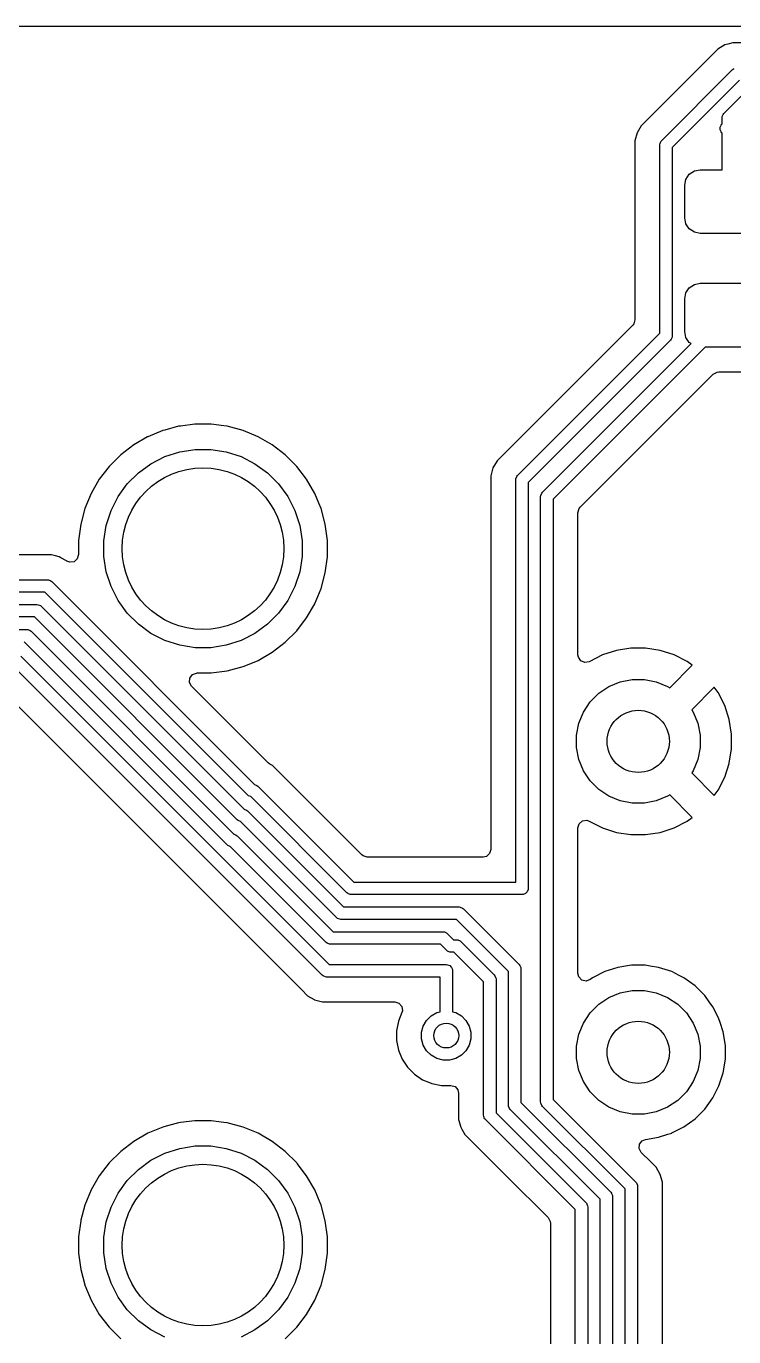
# Model space of a CAD drawing. Extents: x 0.71 to 7.56, y -5.16 to -0.79.
# Drawn here: x 5.508 to 5.956, y -1.617 to -0.787 of the extents above; entities that cross this region are included whole.
import ezdxf

# ---------------------------------------------------------------- set-up
doc = ezdxf.new("R2010")
doc.units = 0
doc.header["$MEASUREMENT"] = 0
doc.layers.add('BLACK', color=7, linetype='CONTINUOUS')

msp = doc.modelspace()

# ---------------------------------------------------------------- linework, layer by layer
at = {"layer": 'BLACK', "linetype": 'CONTINUOUS'}
for p, q in [((5.12299, -0.78742), (7.36199, -0.78742)), ((5.94604, -0.80189), (5.89752, -0.8504)), ((5.95053, -0.79929), (5.94604, -0.80189)), ((5.94604, -0.80189), (5.94604, -0.80189)), ((5.95232, -0.79881), (5.95053, -0.79929)), ((5.95554, -0.79795), (5.95232, -0.79881)), ((5.95232, -0.79881), (5.95232, -0.79881)), ((5.96073, -0.79795), (5.95554, -0.79795)), ((5.91051, -0.85972), (5.95535, -0.81487)), ((5.95535, -0.81487), (5.95595, -0.81438)), ((5.95595, -0.81438), (5.95637, -0.81421)), ((5.95977, -0.82159), (5.91723, -0.86413)), ((5.94988, -0.84262), (5.96188, -0.83062)), ((5.94872, -0.8454), (5.9488, -0.84463)), ((5.94872, -0.84929), (5.94872, -0.8454)), ((5.9488, -0.84463), (5.94939, -0.84321)), ((5.94939, -0.84321), (5.94988, -0.84262)), ((5.89752, -0.8504), (5.89493, -0.85489)), ((5.89752, -0.8504), (5.89752, -0.8504)), ((5.94756, -0.8514), (5.94815, -0.84998)), ((5.94756, -0.85293), (5.94756, -0.8514)), ((5.94815, -0.85435), (5.94756, -0.85293)), ((5.94815, -0.84998), (5.94864, -0.84938)), ((5.94864, -0.85495), (5.94815, -0.85435)), ((5.94864, -0.84938), (5.94872, -0.84929)), ((5.89493, -0.85489), (5.89359, -0.85991)), ((5.89359, -0.85991), (5.89359, -0.97322)), ((5.90935, -0.8625), (5.90943, -0.86173)), ((5.90935, -0.98177), (5.90935, -0.8625)), ((5.90943, -0.86173), (5.91002, -0.86031)), ((5.91002, -0.86031), (5.91051, -0.85972)), ((5.94872, -0.85503), (5.94864, -0.85495)), ((5.94872, -0.8783), (5.94872, -0.85503)), ((5.91723, -0.86413), (5.91723, -0.9834)), ((5.92799, -0.88118), (5.93118, -0.87905)), ((5.93118, -0.87905), (5.93494, -0.8783)), ((5.93494, -0.8783), (5.94872, -0.8783)), ((5.9251, -0.88814), (5.92585, -0.88438)), ((5.92585, -0.88438), (5.92799, -0.88118)), ((5.9251, -0.90881), (5.9251, -0.88814)), ((5.92585, -0.91258), (5.9251, -0.90881)), ((5.92799, -0.91577), (5.92585, -0.91258)), ((5.93118, -0.9179), (5.92799, -0.91577)), ((5.93494, -0.91865), (5.93118, -0.9179)), ((5.97038, -0.91865), (5.93494, -0.91865)), ((5.92585, -0.95623), (5.92799, -0.95303)), ((5.92799, -0.95303), (5.93118, -0.9509)), ((5.93118, -0.9509), (5.93494, -0.95015)), ((5.93494, -0.95015), (5.97038, -0.95015)), ((5.9251, -0.95999), (5.92585, -0.95623)), ((5.9251, -0.98066), (5.9251, -0.95999)), ((5.89216, -0.97667), (5.80628, -1.06255)), ((5.89281, -0.97586), (5.89216, -0.97667)), ((5.89359, -0.97322), (5.89281, -0.97586)), ((5.81926, -1.07186), (5.90935, -0.98177)), ((5.91608, -0.98619), (5.82598, -1.07628)), ((5.91656, -0.98559), (5.91608, -0.98619)), ((5.91679, -0.98504), (5.91656, -0.98559)), ((5.91715, -0.98417), (5.91679, -0.98504)), ((5.91723, -0.9834), (5.91715, -0.98417)), ((5.92585, -0.98443), (5.9251, -0.98066)), ((5.92799, -0.98762), (5.92585, -0.98443)), ((5.83501, -1.08241), (5.92907, -0.98835)), ((5.93805, -0.9905), (5.84173, -1.08682)), ((5.92907, -0.98835), (5.92799, -0.98762)), ((5.97038, -0.9905), (5.93805, -0.9905)), ((5.85893, -1.09193), (5.94315, -1.0077)), ((5.94315, -1.0077), (5.94557, -1.00638)), ((5.94557, -1.00638), (5.94661, -1.00627)), ((5.94661, -1.00627), (5.97296, -1.00627)), ((5.59471, -1.04337), (5.58517, -1.04732)), ((5.59584, -1.04307), (5.59471, -1.04337)), ((5.59471, -1.04337), (5.59471, -1.04337)), ((5.60468, -1.0407), (5.59584, -1.04307)), ((5.60582, -1.04055), (5.60468, -1.0407)), ((5.61492, -1.03935), (5.60582, -1.04055)), ((5.62524, -1.03935), (5.61492, -1.03935)), ((5.61492, -1.03935), (5.61492, -1.03935)), ((5.6332, -1.0404), (5.62524, -1.03935)), ((5.62524, -1.03935), (5.62524, -1.03935)), ((5.63548, -1.0407), (5.6332, -1.0404)), ((5.64545, -1.04337), (5.63548, -1.0407)), ((5.65499, -1.04732), (5.64545, -1.04337)), ((5.64545, -1.04337), (5.64545, -1.04337)), ((5.64545, -1.04337), (5.64545, -1.04337)), ((5.57623, -1.05248), (5.56804, -1.05877)), ((5.58504, -1.04739), (5.57623, -1.05248)), ((5.58517, -1.04732), (5.58504, -1.04739)), ((5.58517, -1.04732), (5.58517, -1.04732)), ((5.58517, -1.04732), (5.58517, -1.04732)), ((5.65511, -1.04739), (5.65499, -1.04732)), ((5.65499, -1.04732), (5.65499, -1.04732)), ((5.65499, -1.04732), (5.65499, -1.04732)), ((5.66393, -1.05248), (5.65511, -1.04739)), ((5.67212, -1.05877), (5.66393, -1.05248)), ((5.56804, -1.05877), (5.56074, -1.06607)), ((5.58717, -1.0644), (5.59597, -1.05991)), ((5.59597, -1.05991), (5.60537, -1.05686)), ((5.60537, -1.05686), (5.61514, -1.05531)), ((5.61514, -1.05531), (5.62502, -1.05531)), ((5.62502, -1.05531), (5.63478, -1.05686)), ((5.63478, -1.05686), (5.64418, -1.05991)), ((5.64418, -1.05991), (5.65299, -1.0644)), ((5.67942, -1.06607), (5.67212, -1.05877)), ((5.67212, -1.05877), (5.67212, -1.05877)), ((5.56074, -1.06607), (5.55445, -1.07426)), ((5.57218, -1.0772), (5.57917, -1.07021)), ((5.57917, -1.07021), (5.58717, -1.0644)), ((5.65299, -1.0644), (5.66099, -1.07021)), ((5.66099, -1.07021), (5.66798, -1.0772)), ((5.68571, -1.07426), (5.67942, -1.06607)), ((5.67942, -1.06607), (5.67942, -1.06607)), ((5.80369, -1.06704), (5.80234, -1.07205)), ((5.80628, -1.06255), (5.80369, -1.06704)), ((5.80628, -1.06255), (5.80628, -1.06255)), ((5.55445, -1.07426), (5.54929, -1.0832)), ((5.56637, -1.0852), (5.57218, -1.0772)), ((5.66798, -1.0772), (5.67379, -1.0852)), ((5.69087, -1.0832), (5.68571, -1.07426)), ((5.80234, -1.07205), (5.80234, -1.3086)), ((5.81811, -1.07465), (5.81819, -1.07388)), ((5.81811, -1.32925), (5.81811, -1.07465)), ((5.81819, -1.07388), (5.81877, -1.07246)), ((5.81877, -1.07246), (5.81926, -1.07186)), ((5.82598, -1.07628), (5.82598, -1.33319)), ((5.54929, -1.0832), (5.54534, -1.09274)), ((5.54929, -1.0832), (5.54929, -1.0832)), ((5.56188, -1.094), (5.56637, -1.0852)), ((5.67379, -1.0852), (5.67828, -1.094)), ((5.69339, -1.0893), (5.69087, -1.0832)), ((5.69087, -1.0832), (5.69087, -1.0832)), ((5.83386, -1.08519), (5.83393, -1.08442)), ((5.83386, -1.46845), (5.83386, -1.08519)), ((5.83393, -1.08442), (5.83452, -1.08301)), ((5.83452, -1.08301), (5.83501, -1.08241)), ((5.84173, -1.08682), (5.84173, -1.46682)), ((5.54534, -1.09274), (5.54267, -1.10271)), ((5.54534, -1.09274), (5.54534, -1.09274)), ((5.55883, -1.1034), (5.56188, -1.094)), ((5.67828, -1.094), (5.68133, -1.1034)), ((5.69482, -1.09274), (5.69339, -1.0893)), ((5.69749, -1.10271), (5.69482, -1.09274)), ((5.8575, -1.09538), (5.85827, -1.09274)), ((5.85827, -1.09274), (5.85893, -1.09193)), ((5.54267, -1.10272), (5.54132, -1.11295)), ((5.54267, -1.10271), (5.54267, -1.10272)), ((5.55728, -1.11317), (5.55883, -1.1034)), ((5.68133, -1.1034), (5.68288, -1.11317)), ((5.69884, -1.11295), (5.69749, -1.10271)), ((5.8575, -1.18536), (5.8575, -1.09538)), ((5.54132, -1.11295), (5.54132, -1.12196)), ((5.55728, -1.12305), (5.55728, -1.11317)), ((5.68288, -1.11317), (5.68288, -1.12305)), ((5.69884, -1.12327), (5.69884, -1.11295)), ((5.52413, -1.12203), (5.26295, -1.12203)), ((5.52664, -1.1227), (5.52413, -1.12203)), ((5.52914, -1.12337), (5.52664, -1.1227)), ((5.53007, -1.12391), (5.52914, -1.12337)), ((5.53364, -1.12596), (5.53007, -1.12391)), ((5.53391, -1.12612), (5.53364, -1.12596)), ((5.53364, -1.12596), (5.53364, -1.12596)), ((5.53396, -1.12604), (5.53391, -1.12612)), ((5.53574, -1.12679), (5.53396, -1.12604)), ((5.53846, -1.1264), (5.53574, -1.12679)), ((5.54054, -1.1246), (5.53846, -1.1264)), ((5.54132, -1.12196), (5.54054, -1.1246)), ((5.55883, -1.13282), (5.55728, -1.12305)), ((5.68288, -1.12305), (5.68133, -1.13282)), ((5.69749, -1.13351), (5.69884, -1.12327)), ((5.56188, -1.14222), (5.55883, -1.13282)), ((5.68133, -1.13282), (5.67828, -1.14222)), ((5.69482, -1.14348), (5.69749, -1.13351)), ((5.26035, -1.1378), (5.52154, -1.1378)), ((5.52154, -1.1378), (5.52231, -1.13787)), ((5.52231, -1.13787), (5.52372, -1.13846)), ((5.52372, -1.13846), (5.52432, -1.13895)), ((5.52432, -1.13895), (5.65277, -1.2674)), ((5.56637, -1.15102), (5.56188, -1.14222)), ((5.67828, -1.14222), (5.67379, -1.15102)), ((5.69277, -1.14843), (5.69482, -1.14348)), ((5.51991, -1.14567), (5.26198, -1.14567)), ((5.64828, -1.27404), (5.51991, -1.14567)), ((5.57218, -1.15902), (5.56637, -1.15102)), ((5.67379, -1.15102), (5.66798, -1.15902)), ((5.68571, -1.16196), (5.69087, -1.15302)), ((5.69087, -1.15302), (5.69107, -1.15253)), ((5.69107, -1.15253), (5.69277, -1.14843)), ((5.26688, -1.15354), (5.51501, -1.15354)), ((5.51338, -1.16142), (5.26851, -1.16142)), ((5.64176, -1.28979), (5.51338, -1.16142)), ((5.51501, -1.15354), (5.51578, -1.15362)), ((5.51578, -1.15362), (5.5172, -1.15421)), ((5.5172, -1.15421), (5.5178, -1.1547)), ((5.5178, -1.1547), (5.64625, -1.28314)), ((5.57917, -1.16601), (5.57218, -1.15902)), ((5.66798, -1.15902), (5.66099, -1.16601)), ((5.2734, -1.16929), (5.50849, -1.16929)), ((5.50849, -1.16929), (5.50926, -1.16937)), ((5.50926, -1.16937), (5.51068, -1.16995)), ((5.58717, -1.17182), (5.57917, -1.16601)), ((5.66099, -1.16601), (5.65299, -1.17182)), ((5.67942, -1.17015), (5.68571, -1.16196)), ((5.63524, -1.30554), (5.50686, -1.17717)), ((5.51068, -1.16995), (5.51128, -1.17044)), ((5.51128, -1.17044), (5.63972, -1.29889)), ((5.59597, -1.17631), (5.58717, -1.17182)), ((5.60537, -1.17936), (5.59597, -1.17631)), ((5.64418, -1.17631), (5.63478, -1.17936)), ((5.65299, -1.17182), (5.64418, -1.17631)), ((5.66393, -1.18374), (5.67212, -1.17745)), ((5.67212, -1.17745), (5.67942, -1.17015)), ((5.67212, -1.17745), (5.67212, -1.17745)), ((5.67212, -1.17745), (5.67212, -1.17745)), ((5.67942, -1.17015), (5.67942, -1.17015)), ((5.67942, -1.17015), (5.67942, -1.17015)), ((5.50475, -1.18619), (5.70002, -1.38146)), ((5.61514, -1.18091), (5.60537, -1.17936)), ((5.62502, -1.18091), (5.61514, -1.18091)), ((5.63478, -1.17936), (5.62502, -1.18091)), ((5.65499, -1.1889), (5.66393, -1.18374)), ((5.85776, -1.18693), (5.8575, -1.18536)), ((5.873, -1.18543), (5.8646, -1.18971)), ((5.88184, -1.18256), (5.873, -1.18543)), ((5.89102, -1.1811), (5.88184, -1.18256)), ((5.90032, -1.1811), (5.89102, -1.1811)), ((5.9095, -1.18256), (5.90032, -1.1811)), ((5.91834, -1.18543), (5.9095, -1.18256)), ((5.9095, -1.18256), (5.9095, -1.18256)), ((5.92662, -1.18965), (5.91834, -1.18543)), ((5.69561, -1.38819), (5.50034, -1.19291)), ((5.63548, -1.19552), (5.64545, -1.19285)), ((5.64545, -1.19285), (5.65348, -1.18952)), ((5.65348, -1.18952), (5.65499, -1.1889)), ((5.65499, -1.1889), (5.65499, -1.1889)), ((5.65499, -1.1889), (5.65499, -1.1889)), ((5.85935, -1.18918), (5.85776, -1.18693)), ((5.86189, -1.19022), (5.85935, -1.18918)), ((5.8646, -1.18971), (5.86189, -1.19022)), ((5.91557, -1.20633), (5.92989, -1.19202)), ((5.92989, -1.19202), (5.92662, -1.18965)), ((5.92989, -1.19202), (5.92989, -1.19202)), ((5.61156, -1.20279), (5.61175, -1.20005)), ((5.61288, -1.2052), (5.61156, -1.20279)), ((5.61175, -1.20005), (5.6134, -1.19784)), ((5.6134, -1.19784), (5.61598, -1.19688)), ((5.61598, -1.19688), (5.61633, -1.19687)), ((5.61633, -1.19687), (5.62524, -1.19687)), ((5.62524, -1.19687), (5.63548, -1.19552)), ((5.62524, -1.19687), (5.62524, -1.19687)), ((5.87711, -1.20544), (5.88424, -1.20248)), ((5.88424, -1.20248), (5.89181, -1.20098)), ((5.89181, -1.20098), (5.89953, -1.20098)), ((5.89953, -1.20098), (5.9071, -1.20248)), ((5.9071, -1.20248), (5.91423, -1.20544)), ((5.49524, -1.21011), (5.68246, -1.39733)), ((5.6614, -1.25373), (5.61288, -1.2052)), ((5.86524, -1.21518), (5.87069, -1.20972)), ((5.87069, -1.20972), (5.87711, -1.20544)), ((5.91423, -1.20544), (5.91557, -1.20633)), ((5.94381, -1.20594), (5.92949, -1.22025)), ((5.94618, -1.20921), (5.94381, -1.20594)), ((5.94381, -1.20594), (5.94381, -1.20594)), ((5.9504, -1.21749), (5.94618, -1.20921)), ((5.86095, -1.2216), (5.86524, -1.21518)), ((5.95327, -1.22633), (5.9504, -1.21749)), ((5.85799, -1.22873), (5.86095, -1.2216)), ((5.92949, -1.22025), (5.93039, -1.2216)), ((5.93039, -1.2216), (5.93334, -1.22873)), ((5.95472, -1.23551), (5.95327, -1.22633)), ((5.85649, -1.2363), (5.85799, -1.22873)), ((5.93334, -1.22873), (5.93485, -1.2363)), ((5.95472, -1.24481), (5.95472, -1.23551)), ((5.85649, -1.24402), (5.85649, -1.2363)), ((5.85799, -1.25159), (5.85649, -1.24402)), ((5.93485, -1.24402), (5.93334, -1.25159)), ((5.93485, -1.2363), (5.93485, -1.24402)), ((5.86095, -1.25872), (5.85799, -1.25159)), ((5.93334, -1.25159), (5.93039, -1.25872)), ((5.95327, -1.25399), (5.95472, -1.24481)), ((5.66242, -1.25451), (5.6614, -1.25373)), ((5.66412, -1.25549), (5.66242, -1.25451)), ((5.72068, -1.31206), (5.66412, -1.25549)), ((5.66412, -1.25549), (5.66412, -1.25549)), ((5.86524, -1.26513), (5.86095, -1.25872)), ((5.93039, -1.25872), (5.92949, -1.26006)), ((5.92949, -1.26006), (5.94381, -1.27437)), ((5.9504, -1.26283), (5.95322, -1.25415)), ((5.95322, -1.25415), (5.95327, -1.25399)), ((5.65277, -1.2674), (5.65279, -1.2674)), ((5.65279, -1.2674), (5.65421, -1.26799)), ((5.65421, -1.26799), (5.6548, -1.26848)), ((5.6548, -1.26848), (5.71558, -1.32925)), ((5.87069, -1.27059), (5.86524, -1.26513)), ((5.94618, -1.27111), (5.9504, -1.26283)), ((5.64888, -1.27453), (5.64828, -1.27404)), ((5.6503, -1.27512), (5.64888, -1.27453)), ((5.65032, -1.27512), (5.6503, -1.27512)), ((5.71117, -1.33597), (5.65032, -1.27512)), ((5.87711, -1.27488), (5.87069, -1.27059)), ((5.88424, -1.27783), (5.87711, -1.27488)), ((5.91423, -1.27488), (5.9071, -1.27783)), ((5.91557, -1.27398), (5.91423, -1.27488)), ((5.92989, -1.28829), (5.91557, -1.27398)), ((5.94381, -1.27437), (5.94618, -1.27111)), ((5.94381, -1.27437), (5.94381, -1.27437)), ((5.94618, -1.27111), (5.94618, -1.27111)), ((5.64625, -1.28314), (5.64627, -1.28315)), ((5.64627, -1.28315), (5.64768, -1.28373)), ((5.64768, -1.28373), (5.64828, -1.28422)), ((5.64828, -1.28422), (5.70906, -1.345)), ((5.89181, -1.27934), (5.88424, -1.27783)), ((5.89953, -1.27934), (5.89181, -1.27934)), ((5.9071, -1.27783), (5.89953, -1.27934)), ((5.64235, -1.29028), (5.64176, -1.28979)), ((5.64377, -1.29087), (5.64235, -1.29028)), ((5.64379, -1.29087), (5.64377, -1.29087)), ((5.70464, -1.35172), (5.64379, -1.29087)), ((5.8575, -1.29495), (5.85827, -1.29232)), ((5.85827, -1.29232), (5.86035, -1.29051)), ((5.86035, -1.29051), (5.86308, -1.29012)), ((5.86308, -1.29012), (5.8646, -1.29061)), ((5.8646, -1.29061), (5.873, -1.29489)), ((5.91834, -1.29489), (5.92662, -1.29067)), ((5.92662, -1.29067), (5.92989, -1.28829)), ((5.92662, -1.29067), (5.92662, -1.29067)), ((5.92989, -1.28829), (5.92989, -1.28829)), ((5.63972, -1.29889), (5.63974, -1.29889)), ((5.63974, -1.29889), (5.64116, -1.29948)), ((5.64116, -1.29948), (5.64176, -1.29997)), ((5.64176, -1.29997), (5.70254, -1.36075)), ((5.8575, -1.387), (5.8575, -1.29495)), ((5.873, -1.29489), (5.88184, -1.29776)), ((5.88184, -1.29776), (5.88184, -1.29776)), ((5.88184, -1.29776), (5.89102, -1.29921)), ((5.89102, -1.29921), (5.90032, -1.29921)), ((5.90032, -1.29921), (5.9095, -1.29776)), ((5.9095, -1.29776), (5.91834, -1.29489)), ((5.63583, -1.30603), (5.63524, -1.30554)), ((5.63725, -1.30662), (5.63583, -1.30603)), ((5.63727, -1.30662), (5.63725, -1.30662)), ((5.69812, -1.36747), (5.63727, -1.30662)), ((5.80234, -1.3086), (5.80157, -1.31124)), ((5.7215, -1.31271), (5.72068, -1.31206)), ((5.72413, -1.31349), (5.7215, -1.31271)), ((5.79746, -1.31349), (5.72413, -1.31349)), ((5.79949, -1.31304), (5.79746, -1.31349)), ((5.80157, -1.31124), (5.79949, -1.31304)), ((5.71558, -1.32925), (5.81811, -1.32925)), ((5.82532, -1.33538), (5.82423, -1.33646)), ((5.82591, -1.33396), (5.82532, -1.33538)), ((5.82598, -1.33319), (5.82591, -1.33396)), ((5.71176, -1.33646), (5.71117, -1.33597)), ((5.71318, -1.33705), (5.71176, -1.33646)), ((5.71395, -1.33713), (5.71318, -1.33705)), ((5.82205, -1.33713), (5.71395, -1.33713)), ((5.82282, -1.33705), (5.82205, -1.33713)), ((5.82423, -1.33646), (5.82282, -1.33705)), ((5.70524, -1.35221), (5.70464, -1.35172)), ((5.70666, -1.3528), (5.70524, -1.35221)), ((5.70906, -1.345), (5.78218, -1.345)), ((5.78218, -1.345), (5.78295, -1.34508)), ((5.78295, -1.34508), (5.78437, -1.34566)), ((5.78437, -1.34566), (5.78496, -1.34615)), ((5.78496, -1.34615), (5.82019, -1.38138)), ((5.70743, -1.35287), (5.70666, -1.3528)), ((5.78055, -1.35287), (5.70743, -1.35287)), ((5.81347, -1.3858), (5.78055, -1.35287)), ((5.69872, -1.36796), (5.69812, -1.36747)), ((5.70014, -1.36855), (5.69872, -1.36796)), ((5.7009, -1.36862), (5.70014, -1.36855)), ((5.77054, -1.36862), (5.7009, -1.36862)), ((5.70254, -1.36075), (5.77217, -1.36075)), ((5.77435, -1.37244), (5.77054, -1.36862)), ((5.77217, -1.36075), (5.77293, -1.36082)), ((5.77293, -1.36082), (5.77435, -1.36141)), ((5.77435, -1.36141), (5.77495, -1.3619)), ((5.77495, -1.3619), (5.77876, -1.36572)), ((5.77876, -1.36572), (5.78063, -1.36572)), ((5.78063, -1.36572), (5.78139, -1.36579)), ((5.78139, -1.36579), (5.78281, -1.36638)), ((5.78281, -1.36638), (5.78341, -1.36687)), ((5.78341, -1.36687), (5.80445, -1.38791)), ((5.77495, -1.37293), (5.77435, -1.37244)), ((5.77637, -1.37351), (5.77495, -1.37293)), ((5.77713, -1.37359), (5.77637, -1.37351)), ((5.77899, -1.37359), (5.77713, -1.37359)), ((5.79772, -1.39232), (5.77899, -1.37359)), ((5.70002, -1.38146), (5.7741, -1.38146)), ((5.7741, -1.38146), (5.77487, -1.38154)), ((5.77487, -1.38154), (5.77629, -1.38213)), ((5.77629, -1.38213), (5.77738, -1.38321)), ((5.77738, -1.38321), (5.77796, -1.38463)), ((5.77796, -1.38463), (5.77804, -1.3854)), ((5.77804, -1.3854), (5.77804, -1.41129)), ((5.82019, -1.38138), (5.82068, -1.38198)), ((5.82068, -1.38198), (5.82074, -1.38213)), ((5.82074, -1.38213), (5.82127, -1.3834)), ((5.82127, -1.3834), (5.82135, -1.38417)), ((5.82135, -1.38417), (5.82135, -1.4687)), ((5.88276, -1.38323), (5.8745, -1.38591)), ((5.88883, -1.38227), (5.88276, -1.38323)), ((5.89133, -1.38187), (5.88883, -1.38227)), ((5.90001, -1.38187), (5.89133, -1.38187)), ((5.90322, -1.38238), (5.90001, -1.38187)), ((5.90858, -1.38323), (5.90322, -1.38238)), ((5.91683, -1.38591), (5.90858, -1.38323)), ((5.69621, -1.38868), (5.69561, -1.38819)), ((5.69662, -1.38885), (5.69621, -1.38868)), ((5.69763, -1.38926), (5.69662, -1.38885)), ((5.69839, -1.38934), (5.69763, -1.38926)), ((5.77017, -1.38934), (5.69839, -1.38934)), ((5.77017, -1.41129), (5.77017, -1.38934)), ((5.79772, -1.47686), (5.79772, -1.39232)), ((5.80445, -1.38791), (5.80493, -1.3885)), ((5.80493, -1.3885), (5.80538, -1.38958)), ((5.80538, -1.38958), (5.80552, -1.38992)), ((5.80552, -1.38992), (5.8056, -1.39069)), ((5.8056, -1.39069), (5.8056, -1.47523)), ((5.81347, -1.47034), (5.81347, -1.3858)), ((5.85806, -1.38928), (5.8575, -1.387)), ((5.85998, -1.39125), (5.85806, -1.38928)), ((5.86266, -1.39188), (5.85998, -1.39125)), ((5.86525, -1.39095), (5.86266, -1.39188)), ((5.86677, -1.38985), (5.86525, -1.39095)), ((5.8745, -1.38591), (5.86677, -1.38985)), ((5.8745, -1.38591), (5.8745, -1.38591)), ((5.92146, -1.38827), (5.91683, -1.38591)), ((5.91683, -1.38591), (5.91683, -1.38591)), ((5.92457, -1.38985), (5.92146, -1.38827)), ((5.93159, -1.39495), (5.92457, -1.38985)), ((5.92457, -1.38985), (5.92457, -1.38985)), ((5.92457, -1.38985), (5.92457, -1.38985)), ((5.68246, -1.39733), (5.68246, -1.39733)), ((5.68246, -1.39733), (5.68263, -1.3975)), ((5.68263, -1.3975), (5.68263, -1.3975)), ((5.68263, -1.3975), (5.68629, -1.40117)), ((5.68629, -1.40117), (5.69058, -1.40364)), ((5.87711, -1.40229), (5.88424, -1.39933)), ((5.88424, -1.39933), (5.89181, -1.39783)), ((5.89181, -1.39783), (5.89953, -1.39783)), ((5.89953, -1.39783), (5.9071, -1.39933)), ((5.9071, -1.39933), (5.91423, -1.40229)), ((5.93773, -1.40109), (5.93159, -1.39495)), ((5.93159, -1.39495), (5.93159, -1.39495)), ((5.94065, -1.40511), (5.93773, -1.40109)), ((5.93773, -1.40109), (5.93773, -1.40109)), ((5.69058, -1.40364), (5.69079, -1.40376)), ((5.69079, -1.40376), (5.6958, -1.40511)), ((5.6958, -1.40511), (5.6958, -1.40511)), ((5.6958, -1.40511), (5.7415, -1.40511)), ((5.7415, -1.40511), (5.74414, -1.40588)), ((5.74414, -1.40588), (5.74595, -1.40796)), ((5.74595, -1.40796), (5.74634, -1.41068)), ((5.86524, -1.41203), (5.87069, -1.40657)), ((5.87069, -1.40657), (5.87711, -1.40229)), ((5.91423, -1.40229), (5.92065, -1.40657)), ((5.92065, -1.40657), (5.9261, -1.41203)), ((5.94283, -1.40811), (5.94065, -1.40511)), ((5.94454, -1.41147), (5.94283, -1.40811)), ((5.7438, -1.41721), (5.74259, -1.4233)), ((5.74601, -1.41186), (5.7438, -1.41721)), ((5.7438, -1.41721), (5.7438, -1.41721)), ((5.74634, -1.41068), (5.74601, -1.41186)), ((5.75955, -1.42038), (5.76161, -1.41681)), ((5.76161, -1.41681), (5.76452, -1.41391)), ((5.76452, -1.41391), (5.76808, -1.41185)), ((5.76808, -1.41185), (5.77017, -1.41129)), ((5.77804, -1.41129), (5.78013, -1.41185)), ((5.78013, -1.41185), (5.78369, -1.41391)), ((5.78369, -1.41391), (5.7866, -1.41681)), ((5.7866, -1.41681), (5.78865, -1.42038)), ((5.85799, -1.42558), (5.86095, -1.41845)), ((5.86095, -1.41845), (5.86524, -1.41203)), ((5.9261, -1.41203), (5.93039, -1.41845)), ((5.93039, -1.41845), (5.93334, -1.42558)), ((5.94677, -1.41584), (5.94454, -1.41147)), ((5.9475, -1.41811), (5.94677, -1.41584)), ((5.94677, -1.41584), (5.94677, -1.41584)), ((5.94945, -1.4241), (5.9475, -1.41811)), ((5.74259, -1.4233), (5.74259, -1.42951)), ((5.75849, -1.42435), (5.75955, -1.42038)), ((5.75849, -1.42846), (5.75849, -1.42435)), ((5.78865, -1.42038), (5.78972, -1.42435)), ((5.78972, -1.42435), (5.78972, -1.42846)), ((5.85649, -1.43315), (5.85799, -1.42558)), ((5.93334, -1.42558), (5.93485, -1.43315)), ((5.95081, -1.43267), (5.94945, -1.4241)), ((5.74259, -1.42951), (5.7438, -1.43559)), ((5.75955, -1.43243), (5.75849, -1.42846)), ((5.76161, -1.43599), (5.75955, -1.43243)), ((5.78865, -1.43243), (5.7866, -1.43599)), ((5.78972, -1.42846), (5.78865, -1.43243)), ((5.85649, -1.44087), (5.85649, -1.43315)), ((5.93485, -1.43315), (5.93485, -1.44087)), ((5.95081, -1.44135), (5.95081, -1.43267)), ((5.7438, -1.43559), (5.7438, -1.43559)), ((5.7438, -1.43559), (5.74617, -1.44133)), ((5.74617, -1.44133), (5.74617, -1.44133)), ((5.74617, -1.44133), (5.74962, -1.44649)), ((5.76452, -1.4389), (5.76161, -1.43599)), ((5.76808, -1.44095), (5.76452, -1.4389)), ((5.77205, -1.44201), (5.76808, -1.44095)), ((5.77616, -1.44201), (5.77205, -1.44201)), ((5.78013, -1.44095), (5.77616, -1.44201)), ((5.78369, -1.4389), (5.78013, -1.44095)), ((5.7866, -1.43599), (5.78369, -1.4389)), ((5.85799, -1.44844), (5.85649, -1.44087)), ((5.93485, -1.44087), (5.93334, -1.44844)), ((5.94945, -1.44992), (5.95081, -1.44135)), ((5.74962, -1.44649), (5.74962, -1.44649)), ((5.74962, -1.44649), (5.75401, -1.45088)), ((5.75401, -1.45088), (5.75401, -1.45088)), ((5.75401, -1.45088), (5.75917, -1.45433)), ((5.86095, -1.45557), (5.85799, -1.44844)), ((5.93334, -1.44844), (5.93039, -1.45557)), ((5.94677, -1.45817), (5.94945, -1.44992)), ((5.75917, -1.45433), (5.75917, -1.45433)), ((5.75917, -1.45433), (5.76357, -1.45615)), ((5.76357, -1.45615), (5.76491, -1.45671)), ((5.76491, -1.45671), (5.771, -1.45792)), ((5.771, -1.45792), (5.771, -1.45792)), ((5.771, -1.45792), (5.77707, -1.45792)), ((5.77707, -1.45792), (5.77971, -1.45869)), ((5.77971, -1.45869), (5.78152, -1.46077)), ((5.86524, -1.46198), (5.86095, -1.45557)), ((5.93039, -1.45557), (5.9261, -1.46198)), ((5.94283, -1.46591), (5.94677, -1.45817)), ((5.78152, -1.46077), (5.78196, -1.4628)), ((5.78196, -1.4628), (5.78196, -1.47426)), ((5.83393, -1.46922), (5.83386, -1.46845)), ((5.84173, -1.46682), (5.89402, -1.51911)), ((5.87069, -1.46744), (5.86524, -1.46198)), ((5.87711, -1.47173), (5.87069, -1.46744)), ((5.92065, -1.46744), (5.91423, -1.47173)), ((5.9261, -1.46198), (5.92065, -1.46744)), ((5.93773, -1.47293), (5.94283, -1.46591)), ((5.78196, -1.47426), (5.78196, -1.47945)), ((5.8056, -1.47523), (5.86253, -1.53216)), ((5.81355, -1.4711), (5.81347, -1.47034)), ((5.81414, -1.47252), (5.81355, -1.4711)), ((5.81463, -1.47312), (5.81414, -1.47252)), ((5.87156, -1.53005), (5.81463, -1.47312)), ((5.82135, -1.4687), (5.87828, -1.52563)), ((5.83452, -1.47064), (5.83393, -1.46922)), ((5.83501, -1.47123), (5.83452, -1.47064)), ((5.8873, -1.52353), (5.83501, -1.47123)), ((5.88424, -1.47468), (5.87711, -1.47173)), ((5.89181, -1.47619), (5.88424, -1.47468)), ((5.89953, -1.47619), (5.89181, -1.47619)), ((5.9071, -1.47468), (5.89953, -1.47619)), ((5.91423, -1.47173), (5.9071, -1.47468)), ((5.93159, -1.47906), (5.93773, -1.47293)), ((5.59471, -1.48432), (5.58517, -1.48827)), ((5.59526, -1.48417), (5.59471, -1.48432)), ((5.59471, -1.48432), (5.59471, -1.48432)), ((5.60468, -1.48164), (5.59526, -1.48417)), ((5.60582, -1.48149), (5.60468, -1.48164)), ((5.61492, -1.4803), (5.60582, -1.48149)), ((5.62524, -1.4803), (5.61492, -1.4803)), ((5.61492, -1.4803), (5.61492, -1.4803)), ((5.6332, -1.48134), (5.62524, -1.4803)), ((5.62524, -1.4803), (5.62524, -1.4803)), ((5.63548, -1.48164), (5.6332, -1.48134)), ((5.64545, -1.48432), (5.63548, -1.48164)), ((5.65499, -1.48827), (5.64545, -1.48432)), ((5.64545, -1.48432), (5.64545, -1.48432)), ((5.64545, -1.48432), (5.64545, -1.48432)), ((5.78196, -1.47945), (5.78196, -1.47948)), ((5.78196, -1.47948), (5.7833, -1.48446)), ((5.7833, -1.48446), (5.78394, -1.48557)), ((5.7978, -1.47763), (5.79772, -1.47686)), ((5.79839, -1.47905), (5.7978, -1.47763)), ((5.79888, -1.47964), (5.79839, -1.47905)), ((5.85581, -1.53657), (5.79888, -1.47964)), ((5.91698, -1.48803), (5.92457, -1.48417)), ((5.92457, -1.48417), (5.93159, -1.47906)), ((5.58517, -1.48827), (5.57623, -1.49343)), ((5.58517, -1.48827), (5.58517, -1.48827)), ((5.66393, -1.49343), (5.65499, -1.48827)), ((5.65499, -1.48827), (5.65499, -1.48827)), ((5.78394, -1.48557), (5.78589, -1.48896)), ((5.78589, -1.48896), (5.8127, -1.51577)), ((5.89647, -1.49522), (5.89812, -1.49302)), ((5.89812, -1.49302), (5.90028, -1.4921)), ((5.90028, -1.4921), (5.90858, -1.49079)), ((5.90858, -1.49079), (5.91435, -1.48891)), ((5.91435, -1.48891), (5.91683, -1.48811)), ((5.91683, -1.48811), (5.91698, -1.48803)), ((5.91683, -1.48811), (5.91683, -1.48811)), ((5.56804, -1.49971), (5.56074, -1.50701)), ((5.57623, -1.49343), (5.56804, -1.49971)), ((5.58717, -1.50535), (5.59597, -1.50086)), ((5.59597, -1.50086), (5.60537, -1.4978)), ((5.60537, -1.4978), (5.61514, -1.49626)), ((5.61514, -1.49626), (5.62502, -1.49626)), ((5.62502, -1.49626), (5.63478, -1.4978)), ((5.63478, -1.4978), (5.64418, -1.50086)), ((5.64418, -1.50086), (5.65299, -1.50535)), ((5.67212, -1.49971), (5.66393, -1.49343)), ((5.67942, -1.50701), (5.67212, -1.49971)), ((5.67212, -1.49971), (5.67212, -1.49971)), ((5.89627, -1.49796), (5.89647, -1.49522)), ((5.89759, -1.50038), (5.89627, -1.49796)), ((5.90334, -1.50613), (5.89759, -1.50038)), ((5.56074, -1.50701), (5.55445, -1.5152)), ((5.57917, -1.51116), (5.58717, -1.50535)), ((5.65299, -1.50535), (5.66099, -1.51116)), ((5.67964, -1.50729), (5.67942, -1.50701)), ((5.67942, -1.50701), (5.67942, -1.50701)), ((5.67942, -1.50701), (5.67942, -1.50701)), ((5.68571, -1.5152), (5.67964, -1.50729)), ((5.90701, -1.5098), (5.90334, -1.50613)), ((5.9096, -1.51429), (5.90701, -1.5098)), ((5.55445, -1.5152), (5.54929, -1.52415)), ((5.56637, -1.52614), (5.57218, -1.51814)), ((5.57218, -1.51814), (5.57917, -1.51116)), ((5.66099, -1.51116), (5.66798, -1.51814)), ((5.66798, -1.51814), (5.67379, -1.52614)), ((5.69087, -1.52415), (5.68571, -1.5152)), ((5.8127, -1.51577), (5.83861, -1.54167)), ((5.91094, -1.5193), (5.9096, -1.51429)), ((5.54929, -1.52415), (5.54534, -1.53368)), ((5.54929, -1.52415), (5.54929, -1.52415)), ((5.56188, -1.53495), (5.56637, -1.52614)), ((5.67379, -1.52614), (5.67828, -1.53495)), ((5.69427, -1.53235), (5.69087, -1.52415)), ((5.69087, -1.52415), (5.69087, -1.52415)), ((5.87828, -1.52563), (5.87877, -1.52623)), ((5.87877, -1.52623), (5.8788, -1.5263)), ((5.8788, -1.5263), (5.87935, -1.52765)), ((5.8873, -1.63386), (5.8873, -1.52353)), ((5.89402, -1.51911), (5.89451, -1.51971)), ((5.89451, -1.51971), (5.8951, -1.52113)), ((5.8951, -1.52113), (5.89518, -1.52189)), ((5.89518, -1.52189), (5.89518, -1.63223)), ((5.91094, -1.62367), (5.91094, -1.5193)), ((5.91094, -1.5193), (5.91094, -1.5193)), ((5.54534, -1.53368), (5.54276, -1.54332)), ((5.54534, -1.53368), (5.54534, -1.53368)), ((5.69482, -1.53368), (5.69427, -1.53235)), ((5.69749, -1.54366), (5.69482, -1.53368)), ((5.86253, -1.53216), (5.86302, -1.53275)), ((5.86302, -1.53275), (5.86313, -1.53303)), ((5.86313, -1.53303), (5.86361, -1.53417)), ((5.86361, -1.53417), (5.86368, -1.53494)), ((5.87156, -1.64775), (5.87156, -1.53005)), ((5.87935, -1.52765), (5.87943, -1.52842)), ((5.87943, -1.52842), (5.87943, -1.64612)), ((5.55883, -1.54435), (5.56188, -1.53495)), ((5.67828, -1.53495), (5.68133, -1.54435)), ((5.83861, -1.54167), (5.83993, -1.54409)), ((5.85581, -1.66339), (5.85581, -1.53657)), ((5.86368, -1.53494), (5.86368, -1.66339)), ((5.54267, -1.54366), (5.54132, -1.55389)), ((5.54276, -1.54332), (5.54267, -1.54366)), ((5.55728, -1.55411), (5.55883, -1.54435)), ((5.68133, -1.54435), (5.68288, -1.55411)), ((5.69884, -1.55389), (5.69749, -1.54366)), ((5.83993, -1.54409), (5.84004, -1.54512)), ((5.84004, -1.54512), (5.84004, -1.64623)), ((5.54132, -1.55389), (5.54132, -1.56422)), ((5.54132, -1.55389), (5.54132, -1.55389)), ((5.55728, -1.564), (5.55728, -1.55411)), ((5.68288, -1.55411), (5.68288, -1.564)), ((5.69884, -1.56422), (5.69884, -1.55389)), ((5.54132, -1.56422), (5.54267, -1.57445)), ((5.55883, -1.57376), (5.55728, -1.564)), ((5.68288, -1.564), (5.68133, -1.57376)), ((5.69749, -1.57445), (5.69884, -1.56422)), ((5.54267, -1.57445), (5.5453, -1.58427)), ((5.56188, -1.58316), (5.55883, -1.57376)), ((5.68133, -1.57376), (5.67828, -1.58316)), ((5.69482, -1.58443), (5.69749, -1.57445)), ((5.5453, -1.58427), (5.54534, -1.58443)), ((5.54534, -1.58443), (5.54534, -1.58443)), ((5.54534, -1.58443), (5.54929, -1.59396)), ((5.56637, -1.59197), (5.56188, -1.58316)), ((5.67828, -1.58316), (5.67379, -1.59197)), ((5.69087, -1.59396), (5.69482, -1.58443)), ((5.57218, -1.59997), (5.56637, -1.59197)), ((5.67379, -1.59197), (5.66798, -1.59997)), ((5.54929, -1.59396), (5.54929, -1.59396)), ((5.54929, -1.59396), (5.55445, -1.60291)), ((5.57917, -1.60695), (5.57218, -1.59997)), ((5.66798, -1.59997), (5.66099, -1.60695)), ((5.68571, -1.60291), (5.69087, -1.59396)), ((5.55445, -1.60291), (5.56074, -1.6111)), ((5.58717, -1.61276), (5.57917, -1.60695)), ((5.66099, -1.60695), (5.65299, -1.61276)), ((5.67942, -1.6111), (5.68571, -1.60291)), ((5.56074, -1.6111), (5.56074, -1.6111)), ((5.56074, -1.6111), (5.56804, -1.6184)), ((5.59597, -1.61725), (5.58717, -1.61276)), ((5.65299, -1.61276), (5.64418, -1.61725)), ((5.67212, -1.6184), (5.67942, -1.6111)), ((5.67942, -1.6111), (5.67942, -1.6111)), ((5.67942, -1.6111), (5.67942, -1.6111))]:
    msp.add_line(p, q, dxfattribs=at)
at = {"layer": 'BLACK'}
for centre, radius in [((5.62008, -1.11811), 0.05118), ((5.89567, -1.24016), 0.01969), ((5.7741, -1.4264), 0.00787), ((5.89567, -1.43701), 0.01969), ((5.62008, -1.55906), 0.05118)]:
    msp.add_circle(centre, radius, dxfattribs=at)

doc.saveas('drawing.dxf')
